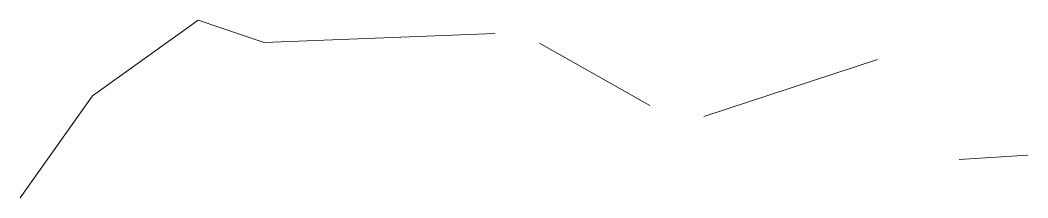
# Model space of a CAD drawing. Header units: centimetres. Extents: x -38353 to 28366, y -42745 to 17597.
# Drawn here: x -22658.46 to -22640.1, y -23019.82 to -23016.58 of the extents above; entities that cross this region are included whole.
import ezdxf

# ---------------------------------------------------------------- set-up
doc = ezdxf.new("R2010")
doc.units = ezdxf.units.CM
doc.header["$LTSCALE"] = 500
doc.layers.add('A-DETL', color=90, linetype='Continuous', lineweight=9)

msp = doc.modelspace()

# ---------------------------------------------------------------- linework, layer by layer
at = {"layer": 'A-DETL'}
for p, q in [((-22655.219, -23016.583), (-22657.145, -23017.958)), ((-22654.017, -23016.99), (-22655.219, -23016.583)), ((-22649.816, -23016.825), (-22654.017, -23016.99)), ((-22646.991, -23018.136), (-22649.003, -23017)), ((-22642.84, -23017.302), (-22646.004, -23018.338)), ((-22657.145, -23017.958), (-22658.465, -23019.819)), ((-22640.102, -23019.039), (-22641.351, -23019.122))]:
    msp.add_line(p, q, dxfattribs=at)

doc.saveas('drawing.dxf')
